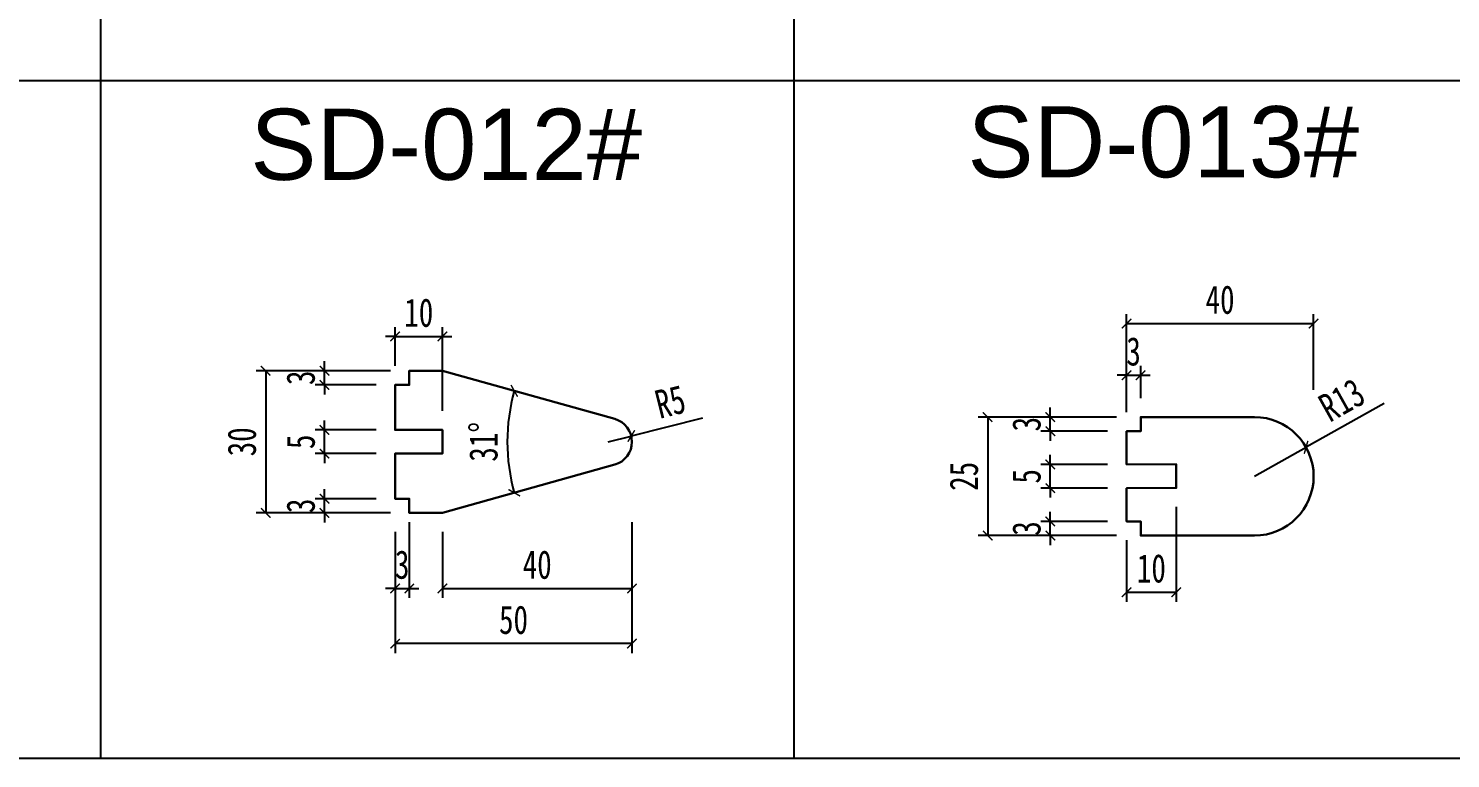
# Model space of a CAD drawing. Header units: millimetres. Extents: x 0 to 1097966, y -63096 to 223085.
# Drawn here: x 338555.3 to 338855.4, y -56802.4 to -56648.4 of the extents above; entities that cross this region are included whole.
import ezdxf

# ---------------------------------------------------------------- set-up
doc = ezdxf.new("R2010")
doc.units = ezdxf.units.MM
doc.layers.add('A3主线', color=7, linetype='Continuous', lineweight=30)
doc.styles.get("Standard").update_dxf_attribs({"font": 'arial.ttf'})
doc.styles.add('尺寸字体', font='', dxfattribs={"width": 0.75})
doc.styles.get('尺寸字体').set_extended_font_data('SimHei')
doc.dimstyles.new('副本 廖志利标注1', dxfattribs={"dimscale": 20, "dimtxt": 0.3, "dimasz": 0.1, "dimexe": 0.1, "dimexo": 0.2, "dimgap": 0.1, "dimtad": 1, "dimdec": 0, "dimzin": 0, "dimdsep": 46, "dimtxsty": '尺寸字体', "dimblk": 'ARCHTICK', "dimcen": 0.09, "dimclrd": 6, "dimclre": 6, "dimclrt": 2, "dimadec": 0, "dimazin": 0, "dimtfac": 1, "dimtdec": 0, "dimtix": 1, "dimtmove": 1, "dimatfit": 3, "dimldrblk": 'ARCHTICK', "dimfxl": 0.7, "dimfxlon": 1, "dimtolj": 1, "dimtzin": 0, "dimarcsym": 0})

# ---------------------------------------------------------------- blocks, each defined once
blk = doc.blocks.new('_ArchTick')
at = {"color": 0, "linetype": 'ByBlock', "const_width": 0.15}
blk.add_lwpolyline([(-0.5, -0.5), (0.5, 0.5)], dxfattribs=at)
blk = doc.blocks.new('*D686')
at = {"color": 6, "lineweight": -2, "transparency": 16777216}
for p, q in [((338617.75, -56747.61), (338617.75, -56745.61)), ((338628.65, -56747.61), (338615.75, -56747.61)), ((338617.75, -56750.61), (338617.75, -56747.61)), ((338631.65, -56750.61), (338615.75, -56750.61)), ((338617.75, -56750.61), (338617.75, -56752.61))]:
    blk.add_line(p, q, dxfattribs=at)
at = {"layer": 'Defpoints', "color": 0, "lineweight": 13, "transparency": 16777216}
for p in [(338617.75, -56747.61), (338632.65, -56747.61, 0), (338635.65, -56750.61, 0)]:
    blk.add_point(p, dxfattribs=at)
at = {"color": 6, "lineweight": -2, "transparency": 16777216, "xscale": 2, "yscale": 2, "zscale": 2}
for p, rotation in [((338617.75, -56747.61), 270), ((338617.75, -56750.61), 90)]:
    blk.add_blockref('_ArchTick', p, dxfattribs=dict(at, rotation=rotation))
at = {"color": 2, "transparency": 16777216, "insert": (338612.75, -56749.11), "char_height": 6, "attachment_point": 5, "rotation": 90, "style": '尺寸字体'}
blk.add_mtext('\\A1;3', dxfattribs=at)
blk = doc.blocks.new('*D687')
at = {"color": 6, "lineweight": -2, "transparency": 16777216}
for p, q in [((338617.75, -56733.11), (338617.75, -56731.11)), ((338628.65, -56733.11), (338615.75, -56733.11)), ((338617.75, -56738.11), (338617.75, -56733.11)), ((338628.65, -56738.11), (338615.75, -56738.11)), ((338617.75, -56738.11), (338617.75, -56740.11))]:
    blk.add_line(p, q, dxfattribs=at)
at = {"layer": 'Defpoints', "color": 0, "lineweight": 13, "transparency": 16777216}
for p in [(338617.75, -56733.11), (338632.65, -56733.11, 0), (338632.65, -56738.11, 0)]:
    blk.add_point(p, dxfattribs=at)
at = {"color": 6, "lineweight": -2, "transparency": 16777216, "xscale": 2, "yscale": 2, "zscale": 2}
for p, rotation in [((338617.75, -56733.11), 270), ((338617.75, -56738.11), 90)]:
    blk.add_blockref('_ArchTick', p, dxfattribs=dict(at, rotation=rotation))
at = {"color": 2, "transparency": 16777216, "insert": (338612.75, -56735.61), "char_height": 6, "attachment_point": 5, "rotation": 90, "style": '尺寸字体'}
blk.add_mtext('\\A1;5', dxfattribs=at)
blk = doc.blocks.new('*D618')
at = {"color": 6, "lineweight": -2, "transparency": 16777216}
for p, q in [((338617.75, -56720.61), (338617.75, -56718.61)), ((338631.65, -56720.61), (338615.75, -56720.61)), ((338617.75, -56723.61), (338617.75, -56720.61)), ((338628.65, -56723.61), (338615.75, -56723.61)), ((338617.75, -56723.61), (338617.75, -56725.61))]:
    blk.add_line(p, q, dxfattribs=at)
at = {"layer": 'Defpoints', "color": 0, "lineweight": 13, "transparency": 16777216}
for p in [(338617.75, -56720.61), (338635.65, -56720.61, 0), (338632.65, -56723.61, 0)]:
    blk.add_point(p, dxfattribs=at)
at = {"color": 6, "lineweight": -2, "transparency": 16777216, "xscale": 2, "yscale": 2, "zscale": 2}
for p, rotation in [((338617.75, -56720.61), 270), ((338617.75, -56723.61), 90)]:
    blk.add_blockref('_ArchTick', p, dxfattribs=dict(at, rotation=rotation))
at = {"color": 2, "transparency": 16777216, "insert": (338612.75, -56722.11), "char_height": 6, "attachment_point": 5, "rotation": 90, "style": '尺寸字体'}
blk.add_mtext('\\A1;3', dxfattribs=at)
blk = doc.blocks.new('*D619')
at = {"color": 6, "lineweight": -2, "transparency": 16777216}
for p, q in [((338619.33, -56720.61), (338603.33, -56720.61)), ((338605.33, -56720.61), (338605.33, -56750.61)), ((338619.33, -56750.61), (338603.33, -56750.61))]:
    blk.add_line(p, q, dxfattribs=at)
at = {"layer": 'Defpoints', "color": 0, "lineweight": 13, "transparency": 16777216}
for p in [(338635.65, -56720.61, 0), (338605.33, -56750.61), (338635.65, -56750.61, 0)]:
    blk.add_point(p, dxfattribs=at)
at = {"color": 6, "lineweight": -2, "transparency": 16777216, "xscale": 2, "yscale": 2, "zscale": 2}
for p, rotation in [((338605.33, -56720.61), 90), ((338605.33, -56750.61), 270)]:
    blk.add_blockref('_ArchTick', p, dxfattribs=dict(at, rotation=rotation))
at = {"color": 2, "transparency": 16777216, "insert": (338600.33, -56735.61), "char_height": 6, "attachment_point": 5, "rotation": 90, "style": '尺寸字体'}
blk.add_mtext('\\A1;30', dxfattribs=at)
blk = doc.blocks.new('*D688')
at = {"color": 6, "lineweight": -2, "transparency": 16777216}
for p, q in [((338635.65, -56752.55), (338635.65, -56768.55)), ((338632.65, -56754.61), (338632.65, -56768.55)), ((338632.65, -56766.55), (338630.65, -56766.55)), ((338632.65, -56766.55), (338635.65, -56766.55)), ((338635.65, -56766.55), (338637.65, -56766.55))]:
    blk.add_line(p, q, dxfattribs=at)
at = {"layer": 'Defpoints', "color": 0, "lineweight": 13, "transparency": 16777216}
for p in [(338635.65, 0, 0), (338632.65, -56750.61, 0), (338635.65, -56766.55)]:
    blk.add_point(p, dxfattribs=at)
at = {"color": 6, "lineweight": -2, "transparency": 16777216, "xscale": 2, "yscale": 2, "zscale": 2}
blk.add_blockref('_ArchTick', (338632.65, -56766.55), dxfattribs=at)
at = {"color": 6, "lineweight": -2, "transparency": 16777216, "xscale": 2, "yscale": 2, "zscale": 2, "rotation": 180}
blk.add_blockref('_ArchTick', (338635.65, -56766.55), dxfattribs=at)
at = {"color": 2, "transparency": 16777216, "insert": (338634.15, -56761.55), "char_height": 6, "attachment_point": 5, "style": '尺寸字体'}
blk.add_mtext('\\A1;3', dxfattribs=at)
blk = doc.blocks.new('*D689')
at = {"color": 6, "lineweight": -2, "transparency": 16777216}
for p, q in [((338635.65, -4), (338635.65, -17.94)), ((338642.65, -29.94), (338642.65, -13.94)), ((338635.65, -15.94), (338633.65, -15.94)), ((338635.65, -15.94), (338642.65, -15.94)), ((338642.65, -15.94), (338644.65, -15.94))]:
    blk.add_line(p, q, dxfattribs=at)
at = {"layer": 'Defpoints', "color": 0, "lineweight": 13, "transparency": 16777216}
for p in [(338635.65, 0, 0), (338642.65, -15.94), (338642.65, -56750.61, 0)]:
    blk.add_point(p, dxfattribs=at)
at = {"color": 6, "lineweight": -2, "transparency": 16777216, "xscale": 2, "yscale": 2, "zscale": 2}
blk.add_blockref('_ArchTick', (338635.65, -15.94), dxfattribs=at)
at = {"color": 6, "lineweight": -2, "transparency": 16777216, "xscale": 2, "yscale": 2, "zscale": 2, "rotation": 180}
blk.add_blockref('_ArchTick', (338642.65, -15.94), dxfattribs=at)
at = {"color": 2, "transparency": 16777216, "insert": (338639.15, -10.94), "char_height": 6, "attachment_point": 5, "style": '尺寸字体'}
blk.add_mtext('\\A1;7', dxfattribs=at)
blk = doc.blocks.new('*D690')
at = {"color": 6, "lineweight": -2, "transparency": 16777216}
for p, q in [((338682.65, -56752.55), (338682.65, -56768.55)), ((338642.65, -56754.61), (338642.65, -56768.55)), ((338642.65, -56766.55), (338682.65, -56766.55))]:
    blk.add_line(p, q, dxfattribs=at)
at = {"layer": 'Defpoints', "color": 0, "lineweight": 13, "transparency": 16777216}
for p in [(338682.65, -56735.61, 0), (338642.65, -56750.61, 0), (338682.65, -56766.55)]:
    blk.add_point(p, dxfattribs=at)
at = {"color": 6, "lineweight": -2, "transparency": 16777216, "xscale": 2, "yscale": 2, "zscale": 2, "rotation": 180}
blk.add_blockref('_ArchTick', (338642.65, -56766.55), dxfattribs=at)
at = {"color": 6, "lineweight": -2, "transparency": 16777216, "xscale": 2, "yscale": 2, "zscale": 2}
blk.add_blockref('_ArchTick', (338682.65, -56766.55), dxfattribs=at)
at = {"color": 2, "transparency": 16777216, "insert": (338662.65, -56761.55), "char_height": 6, "attachment_point": 5, "style": '尺寸字体'}
blk.add_mtext('\\A1;40', dxfattribs=at)
blk = doc.blocks.new('*D620')
at = {"color": 6, "lineweight": -2, "transparency": 16777216}
for p, q in [((338632.65, -56764.18), (338632.65, -56780.18)), ((338682.65, -56764.18), (338682.65, -56780.18)), ((338682.65, -56778.18), (338632.65, -56778.18))]:
    blk.add_line(p, q, dxfattribs=at)
at = {"layer": 'Defpoints', "color": 0, "lineweight": 13, "transparency": 16777216}
for p in [(338682.65, -56735.61, 0), (338632.65, -56747.61, 0), (338632.65, -56778.18)]:
    blk.add_point(p, dxfattribs=at)
at = {"color": 6, "lineweight": -2, "transparency": 16777216, "xscale": 2, "yscale": 2, "zscale": 2, "rotation": 180}
blk.add_blockref('_ArchTick', (338632.65, -56778.18), dxfattribs=at)
at = {"color": 6, "lineweight": -2, "transparency": 16777216, "xscale": 2, "yscale": 2, "zscale": 2}
blk.add_blockref('_ArchTick', (338682.65, -56778.18), dxfattribs=at)
at = {"color": 2, "transparency": 16777216, "insert": (338657.65, -56773.18), "char_height": 6, "attachment_point": 5, "style": '尺寸字体'}
blk.add_mtext('\\A1;50', dxfattribs=at)
blk = doc.blocks.new('*D691')
at = {"color": 6, "lineweight": -2, "transparency": 16777216}
for p, q in [((338770.96, -56752.39), (338770.96, -56750.39)), ((338783.04, -56752.39), (338768.96, -56752.39)), ((338770.96, -56755.39), (338770.96, -56752.39)), ((338784.96, -56755.39), (338768.96, -56755.39)), ((338770.96, -56755.39), (338770.96, -56757.39))]:
    blk.add_line(p, q, dxfattribs=at)
at = {"layer": 'Defpoints', "color": 0, "lineweight": 13, "transparency": 16777216}
for p in [(338770.96, -56752.39), (338787.04, -56752.39), (338790.04, -56755.39)]:
    blk.add_point(p, dxfattribs=at)
at = {"color": 6, "lineweight": -2, "transparency": 16777216, "xscale": 2, "yscale": 2, "zscale": 2}
for p, rotation in [((338770.96, -56752.39), 270), ((338770.96, -56755.39), 90)]:
    blk.add_blockref('_ArchTick', p, dxfattribs=dict(at, rotation=rotation))
at = {"color": 2, "transparency": 16777216, "insert": (338765.96, -56753.89), "char_height": 6, "attachment_point": 5, "rotation": 90, "style": '尺寸字体'}
blk.add_mtext('\\A1;3', dxfattribs=at)
blk = doc.blocks.new('*D692')
at = {"color": 6, "lineweight": -2, "transparency": 16777216}
for p, q in [((338770.96, -56740.39), (338770.96, -56738.39)), ((338783.04, -56740.39), (338768.96, -56740.39)), ((338770.96, -56745.39), (338770.96, -56740.39)), ((338783.04, -56745.39), (338768.96, -56745.39)), ((338770.96, -56745.39), (338770.96, -56747.39))]:
    blk.add_line(p, q, dxfattribs=at)
at = {"layer": 'Defpoints', "color": 0, "lineweight": 13, "transparency": 16777216}
for p in [(338770.96, -56740.39), (338787.04, -56740.39), (338787.04, -56745.39)]:
    blk.add_point(p, dxfattribs=at)
at = {"color": 6, "lineweight": -2, "transparency": 16777216, "xscale": 2, "yscale": 2, "zscale": 2}
for p, rotation in [((338770.96, -56740.39), 270), ((338770.96, -56745.39), 90)]:
    blk.add_blockref('_ArchTick', p, dxfattribs=dict(at, rotation=rotation))
at = {"color": 2, "transparency": 16777216, "insert": (338765.96, -56742.89), "char_height": 6, "attachment_point": 5, "rotation": 90, "style": '尺寸字体'}
blk.add_mtext('\\A1;5', dxfattribs=at)
blk = doc.blocks.new('*D693')
at = {"color": 6, "lineweight": -2, "transparency": 16777216}
for p, q in [((338770.96, -56730.39), (338770.96, -56728.39)), ((338784.96, -56730.39), (338768.96, -56730.39)), ((338770.96, -56733.39), (338770.96, -56730.39)), ((338783.04, -56733.39), (338768.96, -56733.39)), ((338770.96, -56733.39), (338770.96, -56735.39))]:
    blk.add_line(p, q, dxfattribs=at)
at = {"layer": 'Defpoints', "color": 0, "lineweight": 13, "transparency": 16777216}
for p in [(338770.96, -56730.39), (338790.04, -56730.39), (338787.04, -56733.39)]:
    blk.add_point(p, dxfattribs=at)
at = {"color": 6, "lineweight": -2, "transparency": 16777216, "xscale": 2, "yscale": 2, "zscale": 2}
for p, rotation in [((338770.96, -56730.39), 270), ((338770.96, -56733.39), 90)]:
    blk.add_blockref('_ArchTick', p, dxfattribs=dict(at, rotation=rotation))
at = {"color": 2, "transparency": 16777216, "insert": (338765.96, -56731.89), "char_height": 6, "attachment_point": 5, "rotation": 90, "style": '尺寸字体'}
blk.add_mtext('\\A1;3', dxfattribs=at)
blk = doc.blocks.new('*D621')
at = {"color": 6, "lineweight": -2, "transparency": 16777216}
for p, q in [((338771.74, -56730.39), (338755.74, -56730.39)), ((338757.74, -56730.39), (338757.74, -56755.39)), ((338771.74, -56755.39), (338755.74, -56755.39))]:
    blk.add_line(p, q, dxfattribs=at)
at = {"layer": 'Defpoints', "color": 0, "lineweight": 13, "transparency": 16777216}
for p in [(338790.04, -56730.39), (338757.74, -56755.39), (338790.04, -56755.39)]:
    blk.add_point(p, dxfattribs=at)
at = {"color": 6, "lineweight": -2, "transparency": 16777216, "xscale": 2, "yscale": 2, "zscale": 2}
for p, rotation in [((338757.74, -56730.39), 90), ((338757.74, -56755.39), 270)]:
    blk.add_blockref('_ArchTick', p, dxfattribs=dict(at, rotation=rotation))
at = {"color": 2, "transparency": 16777216, "insert": (338752.74, -56742.89), "char_height": 6, "attachment_point": 5, "rotation": 90, "style": '尺寸字体'}
blk.add_mtext('\\A1;25', dxfattribs=at)
blk = doc.blocks.new('*D622')
at = {"color": 6, "lineweight": -2, "transparency": 16777216}
for p, q in [((338787.04, -56729.39), (338787.04, -56719.57)), ((338790.04, -56726.39), (338790.04, -56719.57)), ((338787.04, -56721.57), (338785.04, -56721.57)), ((338787.04, -56721.57), (338790.04, -56721.57)), ((338790.04, -56721.57), (338792.04, -56721.57))]:
    blk.add_line(p, q, dxfattribs=at)
at = {"layer": 'Defpoints', "color": 0, "lineweight": 13, "transparency": 16777216}
for p in [(338790.04, -56721.57), (338790.04, -56730.39), (338787.04, -56733.39)]:
    blk.add_point(p, dxfattribs=at)
at = {"color": 6, "lineweight": -2, "transparency": 16777216, "xscale": 2, "yscale": 2, "zscale": 2}
blk.add_blockref('_ArchTick', (338787.04, -56721.57), dxfattribs=at)
at = {"color": 6, "lineweight": -2, "transparency": 16777216, "xscale": 2, "yscale": 2, "zscale": 2, "rotation": 180}
blk.add_blockref('_ArchTick', (338790.04, -56721.57), dxfattribs=at)
at = {"color": 2, "transparency": 16777216, "insert": (338788.54, -56716.57), "char_height": 6, "attachment_point": 5, "style": '尺寸字体'}
blk.add_mtext('\\A1;3', dxfattribs=at)
blk = doc.blocks.new('*D694')
at = {"color": 6, "lineweight": -2, "transparency": 16777216}
for p, q in [((338787.04, -56724.66), (338787.04, -56708.66)), ((338787.04, -56710.66), (338826.54, -56710.66)), ((338826.54, -56724.66), (338826.54, -56708.66))]:
    blk.add_line(p, q, dxfattribs=at)
at = {"layer": 'Defpoints', "color": 0, "lineweight": 13, "transparency": 16777216}
for p in [(338826.54, -56710.66), (338787.04, -56740.39), (338826.54, -56742.89)]:
    blk.add_point(p, dxfattribs=at)
at = {"color": 6, "lineweight": -2, "transparency": 16777216, "xscale": 2, "yscale": 2, "zscale": 2, "rotation": 180}
blk.add_blockref('_ArchTick', (338787.04, -56710.66), dxfattribs=at)
at = {"color": 6, "lineweight": -2, "transparency": 16777216, "xscale": 2, "yscale": 2, "zscale": 2}
blk.add_blockref('_ArchTick', (338826.54, -56710.66), dxfattribs=at)
at = {"color": 2, "transparency": 16777216, "insert": (338806.79, -56705.66), "char_height": 6, "attachment_point": 5, "style": '尺寸字体'}
blk.add_mtext('\\A1;40', dxfattribs=at)
blk = doc.blocks.new('*D695')
at = {"color": 6, "lineweight": -2, "transparency": 16777216}
for p in [(338841.45, -56727.51), (338814.04, -56742.89)]:
    blk.add_line(p, (338824.94, -56736.77), dxfattribs=at)
at = {"layer": 'Defpoints', "color": 0, "lineweight": 13, "transparency": 16777216}
for p in [(338824.94, -56736.77), (338814.04, -56742.89)]:
    blk.add_point(p, dxfattribs=at)
at = {"color": 6, "lineweight": -2, "transparency": 16777216, "xscale": 2, "yscale": 2, "zscale": 2, "rotation": 209.2976068436245}
blk.add_blockref('_ArchTick', (338824.94, -56736.77), dxfattribs=at)
at = {"color": 2, "transparency": 16777216, "insert": (338832.49, -56726.8), "char_height": 6, "attachment_point": 5, "rotation": 29.2976, "style": '尺寸字体'}
blk.add_mtext('\\A1;R13', dxfattribs=at)
blk = doc.blocks.new('*D637')
at = {"color": 6, "lineweight": -2, "transparency": 16777216}
for p, q in [((338632.65, -56719.61), (338632.65, -56711.4)), ((338642.65, -56729.11), (338642.65, -56711.4)), ((338632.65, -56713.4), (338630.65, -56713.4)), ((338632.65, -56713.4), (338642.65, -56713.4)), ((338642.65, -56713.4), (338644.65, -56713.4))]:
    blk.add_line(p, q, dxfattribs=at)
at = {"layer": 'Defpoints', "color": 0, "lineweight": 13, "transparency": 16777216}
for p in [(338642.65, -56713.4), (338632.65, -56723.61, 0), (338642.65, -56733.11, 0)]:
    blk.add_point(p, dxfattribs=at)
at = {"color": 6, "lineweight": -2, "transparency": 16777216, "xscale": 2, "yscale": 2, "zscale": 2}
blk.add_blockref('_ArchTick', (338632.65, -56713.4), dxfattribs=at)
at = {"color": 6, "lineweight": -2, "transparency": 16777216, "xscale": 2, "yscale": 2, "zscale": 2, "rotation": 180}
blk.add_blockref('_ArchTick', (338642.65, -56713.4), dxfattribs=at)
at = {"color": 2, "transparency": 16777216, "insert": (338637.65, -56708.4), "char_height": 6, "attachment_point": 5, "style": '尺寸字体'}
blk.add_mtext('\\A1;10', dxfattribs=at)
blk = doc.blocks.new('*D706')
at = {"color": 6, "lineweight": -2, "transparency": 16777216}
blk.add_arc((338696.18, -56735.61), 39.85, 164.3465, 195.6535, dxfattribs=at)
at = {"layer": 'Defpoints', "color": 0, "lineweight": 13, "transparency": 16777216}
for p in [(338642.65, -56720.61, 0), (338656.49, -56731.99), (338679, -56730.8, 0), (338679, -56740.42, 0), (338642.65, -56750.61, 0)]:
    blk.add_point(p, dxfattribs=at)
at = {"color": 6, "lineweight": -2, "transparency": 16777216, "xscale": 2, "yscale": 2, "zscale": 2}
for p, rotation in [((338657.81, -56724.86), 74.34650204591878), ((338657.81, -56746.36), 285.6534979542112)]:
    blk.add_blockref('_ArchTick', p, dxfattribs=dict(at, rotation=rotation))
at = {"color": 2, "transparency": 16777216, "insert": (338651.33, -56735.61), "char_height": 6, "attachment_point": 5, "rotation": 90, "style": '尺寸字体'}
blk.add_mtext('\\A1;31°', dxfattribs=at)
blk = doc.blocks.new('*D707')
at = {"color": 6, "lineweight": -2, "transparency": 16777216}
for p in [(338697.53, -56730.62), (338677.65, -56735.61)]:
    blk.add_line(p, (338682.5, -56734.39), dxfattribs=at)
at = {"layer": 'Defpoints', "color": 0, "lineweight": 13, "transparency": 16777216}
for p in [(338682.5, -56734.39, 0), (338677.65, -56735.61, 0)]:
    blk.add_point(p, dxfattribs=at)
at = {"color": 6, "lineweight": -2, "transparency": 16777216, "xscale": 2, "yscale": 2, "zscale": 2, "rotation": 194.0942244355224}
blk.add_blockref('_ArchTick', (338682.5, -56734.39), dxfattribs=at)
at = {"color": 2, "transparency": 16777216, "insert": (338690.74, -56727.17), "char_height": 6, "attachment_point": 5, "rotation": 14.0942, "style": '尺寸字体'}
blk.add_mtext('\\A1;R5', dxfattribs=at)
blk = doc.blocks.new('*D638')
at = {"color": 6, "lineweight": -2, "transparency": 16777216}
for p, q in [((338797.54, -56749.33), (338797.54, -56769.34)), ((338787.04, -56756.39), (338787.04, -56769.34)), ((338787.04, -56767.34), (338797.54, -56767.34))]:
    blk.add_line(p, q, dxfattribs=at)
at = {"layer": 'Defpoints', "color": 0, "lineweight": 13, "transparency": 16777216}
for p in [(338797.54, -56745.33, 0), (338787.04, -56752.39, 0), (338797.54, -56767.34)]:
    blk.add_point(p, dxfattribs=at)
at = {"color": 6, "lineweight": -2, "transparency": 16777216, "xscale": 2, "yscale": 2, "zscale": 2, "rotation": 180}
blk.add_blockref('_ArchTick', (338787.04, -56767.34), dxfattribs=at)
at = {"color": 6, "lineweight": -2, "transparency": 16777216, "xscale": 2, "yscale": 2, "zscale": 2}
blk.add_blockref('_ArchTick', (338797.54, -56767.34), dxfattribs=at)
at = {"color": 2, "transparency": 16777216, "insert": (338792.29, -56762.34), "char_height": 6, "attachment_point": 5, "style": '尺寸字体'}
blk.add_mtext('\\A1;10', dxfattribs=at)

msp = doc.modelspace()

# ---------------------------------------------------------------- linework, layer by layer
at = {"color": 2}
for p, q in [((338570.473, -56516.39), (338570.473, -56802.423)), ((338716.786, -56516.39), (338716.786, -56802.423)), ((337985.218, -56659.407), (339124.506, -56659.407))]:
    msp.add_line(p, q, dxfattribs=at)
msp.add_lwpolyline([(337985.218, -56516.39), (339124.506, -56516.39), (339124.506, -56802.423), (337985.218, -56802.423)], close=True, dxfattribs=at)
at = {"lineweight": 30, "elevation": 0}
msp.add_lwpolyline([(338814.042, -56730.391), (338790.042, -56730.391), (338790.042, -56733.391), (338787.042, -56733.391), (338787.042, -56740.391), (338797.541, -56740.331), (338797.541, -56745.331), (338787.042, -56745.391), (338787.042, -56752.391), (338790.042, -56752.391), (338790.042, -56755.391), (338814.042, -56755.391, 1)], format="xyb", close=True, dxfattribs=at)
at = {"layer": 'A3主线', "elevation": 0}
msp.add_lwpolyline([(338642.651, -56720.61), (338635.651, -56720.61), (338635.651, -56723.61), (338632.651, -56723.61), (338632.651, -56733.11), (338642.651, -56733.11), (338642.651, -56738.11), (338632.651, -56738.11), (338632.651, -56747.61), (338635.651, -56747.61), (338635.651, -56750.61), (338642.651, -56750.61), (338679.001, -56740.424, 0.7583057), (338679, -56730.795)], format="xyb", close=True, dxfattribs=at)
msp.add_lwpolyline([(338632.651, -56733.11), (338642.651, -56733.11), (338642.651, -56738.11), (338632.651, -56738.11)], dxfattribs=at)
at = {"layer": 'A3主线', "lineweight": 30, "elevation": 0}
msp.add_lwpolyline([(338787.042, -56740.391), (338797.541, -56740.331), (338797.541, -56745.331), (338787.042, -56745.391)], dxfattribs=at)

# ---------------------------------------------------------------- texts
at = {"color": 2, "char_height": 15, "attachment_point": 1}
for s, insert in [('SD-012#', (338602.077, -56665.35)), ('SD-013#', (338753.461, -56664.812))]:
    msp.add_mtext_dynamic_manual_height_columns(s, width=33.13641, gutter_width=12.5, heights=[0], dxfattribs=dict(at, insert=insert))

# ---------------------------------------------------------------- dimensions: what is measured, and where the dimension line sits
at = {"color": 2}
for base, p1, p2, picture, middle in [((338635.651, -56766.552, 0), (338632.651, -56750.61, 0), (338635.651, 0, 0), '*D688', (338634.151, -56761.552, 0)), ((338642.651, -15.942, 0), (338635.651, 0, 0), (338642.651, -56750.61, 0), '*D689', (338639.151, -10.942, 0)), ((338826.541807154, -56710.658159994, 0.000000003), (338787.041807154, -56740.391212162, 0.000000003), (338826.541807154, -56742.891212162, 0.000000003), '*D694', (338806.791807154, -56705.658159994, 0.000000003)), ((338790.042, -56721.571, 0), (338787.042, -56733.391, 0), (338790.042, -56730.391, 0), '*D622', (338788.542, -56716.571, 0)), ((338632.651, -56778.176, 0), (338682.651, -56735.61, 0), (338632.651, -56747.61, 0), '*D620', (338657.651, -56773.176, 0)), ((338682.651, -56766.552, 0), (338642.651, -56750.61, 0), (338682.651, -56735.61, 0), '*D690', (338662.651, -56761.552, 0))]:
    dim = msp.add_linear_dim(base=base, p1=p1, p2=p2, dimstyle='副本 廖志利标注1', dxfattribs=at)
    dim.commit()
    dim.dimension.update_dxf_attribs({"geometry": picture, "text_midpoint": middle})
for base, p1, p2, picture, middle in [((338642.651, -56713.397), (338632.651, -56723.61, 0), (338642.651, -56733.11, 0), '*D637', (338637.651, -56708.397)), ((338797.541, -56767.337), (338787.042, -56752.391, 0), (338797.541, -56745.331, 0), '*D638', (338792.291, -56762.337))]:
    dim = msp.add_linear_dim(base=base, p1=p1, p2=p2, dimstyle='副本 廖志利标注1', override={"dimfxl": 5, "dimarcsym": 1}, dxfattribs=at)
    dim.commit()
    dim.dimension.update_dxf_attribs({"geometry": picture, "text_midpoint": middle})
for base, p1, p2, picture, middle in [((338605.333, -56750.61, 0), (338635.651, -56720.61, 0), (338635.651, -56750.61, 0), '*D619', (338600.333, -56735.61, 0)), ((338617.752, -56720.61, 0), (338632.651, -56723.61, 0), (338635.651, -56720.61, 0), '*D618', (338612.752, -56722.11, 0)), ((338757.74, -56755.391, 0), (338790.042, -56730.391, 0), (338790.042, -56755.391, 0), '*D621', (338752.74, -56742.891, 0)), ((338770.96, -56730.391, 0), (338787.042, -56733.391, 0), (338790.042, -56730.391, 0), '*D693', (338765.96, -56731.891, 0)), ((338617.752, -56733.11, 0), (338632.651, -56738.11, 0), (338632.651, -56733.11, 0), '*D687', (338612.752, -56735.61, 0)), ((338770.96, -56740.391, 0), (338787.042, -56745.391, 0), (338787.042, -56740.391, 0), '*D692', (338765.96, -56742.891, 0)), ((338617.752, -56747.61, 0), (338635.651, -56750.61, 0), (338632.651, -56747.61, 0), '*D686', (338612.752, -56749.11, 0)), ((338770.96, -56752.391, 0), (338790.042, -56755.391, 0), (338787.042, -56752.391, 0), '*D691', (338765.96, -56753.891, 0))]:
    dim = msp.add_linear_dim(base=base, p1=p1, p2=p2, angle=90, dimstyle='副本 廖志利标注1', dxfattribs=at)
    dim.commit()
    dim.dimension.update_dxf_attribs({"geometry": picture, "text_midpoint": middle})
dim = msp.add_radius_dim(center=(338814.041807, -56742.891212, 0), mpoint=(338824.942929, -56736.774387, 0), dimstyle='副本 廖志利标注1', dxfattribs=at)
dim.commit()
dim.dimension.update_dxf_attribs({"geometry": '*D695', "text_midpoint": (338832.494084, -56726.803936, 0)})
dim = msp.add_angular_dim_2l(base=(338656.495, -56731.986), line1=((338642.651, -56750.61, 0), (338679.001, -56740.424, 0)), line2=((338679, -56730.795, 0), (338642.651, -56720.61, 0)), dimstyle='副本 廖志利标注1', override={"dimfxl": 5, "dimarcsym": 1}, dxfattribs=at)
dim.commit()
dim.dimension.update_dxf_attribs({"geometry": '*D706', "text_midpoint": (338651.33, -56735.61)})
dim = msp.add_radius_dim(center=(338677.651, -56735.61, 0), mpoint=(338682.501, -56734.392, 0), dimstyle='副本 廖志利标注1', override={"dimfxl": 5, "dimarcsym": 1}, dxfattribs=at)
dim.commit()
dim.dimension.update_dxf_attribs({"geometry": '*D707', "text_midpoint": (338690.74, -56727.169)})

doc.saveas('drawing.dxf')
